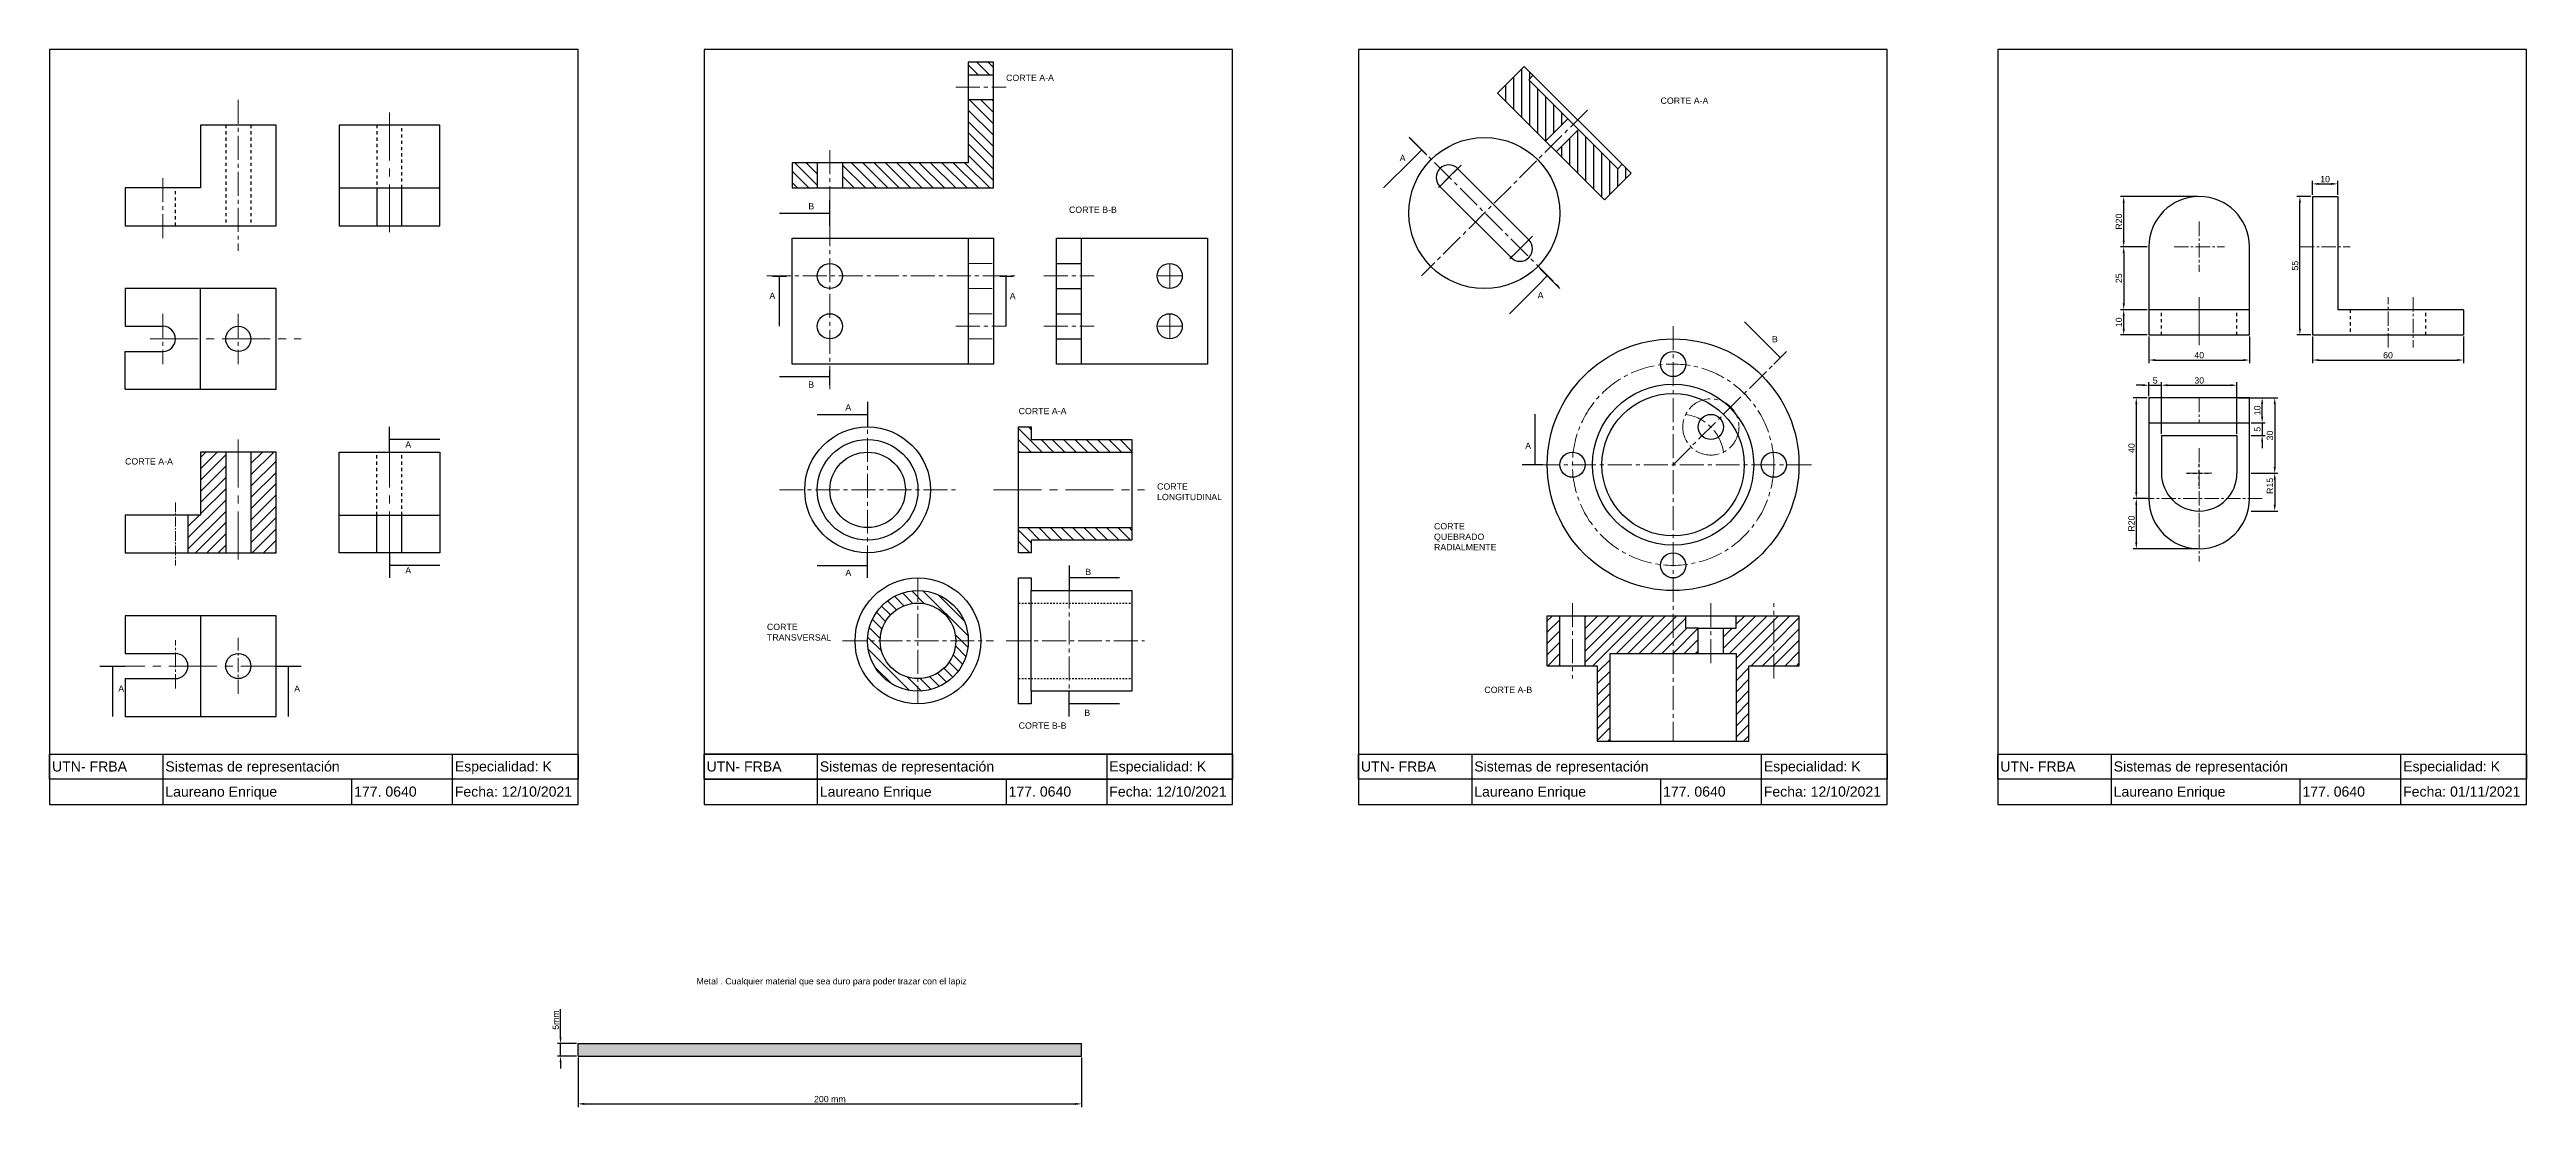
# Model space of a CAD drawing. Header units: millimetres. Extents: x 480 to 2394, y 279 to 700.
# Drawn here: x 480 to 1464, y 279 to 700 of the extents above; entities that cross this region are included whole.
import ezdxf

# ---------------------------------------------------------------- set-up
doc = ezdxf.new("R2010")
doc.units = ezdxf.units.MM
doc.linetypes.add('CENTER2', pattern=[28.575, 19.05, -3.175, 3.175, -3.175])
doc.linetypes.add('JIS_02_1.2', pattern=[2.5, 1.25, -1.25])
doc.layers.get('0').update_dxf_attribs({"lineweight": 25})
doc.layers.get('Defpoints').update_dxf_attribs({"lineweight": 15})
doc.layers.add('Lineas de cortes', color=6, linetype='CENTER2', lineweight=20)
doc.layers.add('Lineas invisibles', color=7, linetype='JIS_02_1.2', lineweight=25)
doc.styles.get("Standard").update_dxf_attribs({"font": 'arial.ttf'})
doc.dimstyles.new('ISO-25', dxfattribs={"dimtxt": 2.5, "dimasz": 2.5, "dimexe": 1.25, "dimexo": 0.625, "dimtad": 1, "dimtxsty": 'Standard', "dimcen": 2.5, "dimadec": 0, "dimazin": 0, "dimtfac": 1, "dimtmove": 0, "dimatfit": 3, "dimfxl": 1, "dimarcsym": 0})
pattern_1 = [(45, (-40, 0), (-2.245064, 2.245064), [])]

# ---------------------------------------------------------------- blocks, each defined once
blk = doc.blocks.new('*D4')
at = {"color": 0, "lineweight": -2, "transparency": 16777216}
for p, q in [((1313.38, 561.6), (1307.75, 561.6)), ((1309, 559.1), (1309, 524.1)), ((1313.38, 521.6), (1307.75, 521.6))]:
    blk.add_line(p, q, dxfattribs=at)
at = {"color": 0, "transparency": 16777216}
for points in [[(1308.58, 559.1), (1309.42, 559.1), (1309, 561.6)], [(1308.58, 524.1), (1309.42, 524.1), (1309, 521.6)]]:
    blk.add_solid(points, dxfattribs=at)
at = {"layer": 'Defpoints', "color": 0, "transparency": 16777216}
for p in [(1314, 561.6), (1309, 521.6), (1314, 521.6)]:
    blk.add_point(p, dxfattribs=at)
at = {"color": 0, "transparency": 16777216, "insert": (1307.1, 541.6), "char_height": 2.5, "attachment_point": 5, "rotation": 90}
blk.add_mtext('40', dxfattribs=at)
blk = doc.blocks.new('*D5')
at = {"color": 0, "lineweight": -2, "transparency": 16777216}
for p, q in [((1379, 585.97), (1379, 575.35)), ((1439, 585.97), (1439, 575.35)), ((1381.5, 576.6), (1436.5, 576.6))]:
    blk.add_line(p, q, dxfattribs=at)
at = {"color": 0, "transparency": 16777216}
for points in [[(1381.5, 577.01), (1381.5, 576.18), (1379, 576.6)], [(1436.5, 577.01), (1436.5, 576.18), (1439, 576.6)]]:
    blk.add_solid(points, dxfattribs=at)
at = {"layer": 'Defpoints', "color": 0, "transparency": 16777216}
for p in [(1379, 586.6), (1439, 586.6), (1439, 576.6)]:
    blk.add_point(p, dxfattribs=at)
at = {"color": 0, "transparency": 16777216, "insert": (1409, 578.5), "char_height": 2.5, "attachment_point": 5}
blk.add_mtext('60', dxfattribs=at)
blk = doc.blocks.new('*D6')
at = {"color": 0, "lineweight": -2, "transparency": 16777216}
for p, q in [((1314, 585.97), (1314, 575.35)), ((1354, 585.97), (1354, 575.35)), ((1316.5, 576.6), (1351.5, 576.6))]:
    blk.add_line(p, q, dxfattribs=at)
at = {"color": 0, "transparency": 16777216}
for points in [[(1316.5, 577.01), (1316.5, 576.18), (1314, 576.6)], [(1351.5, 577.01), (1351.5, 576.18), (1354, 576.6)]]:
    blk.add_solid(points, dxfattribs=at)
at = {"layer": 'Defpoints', "color": 0, "transparency": 16777216}
for p in [(1314, 586.6), (1354, 586.6), (1354, 576.6)]:
    blk.add_point(p, dxfattribs=at)
at = {"color": 0, "transparency": 16777216, "insert": (1334, 578.5), "char_height": 2.5, "attachment_point": 5}
blk.add_mtext('40', dxfattribs=at)
blk = doc.blocks.new('*D7')
at = {"color": 0, "lineweight": -2, "transparency": 16777216}
for p, q in [((1313.38, 596.6), (1302.75, 596.6)), ((1304, 589.1), (1304, 594.1)), ((1313.38, 586.6), (1302.75, 586.6))]:
    blk.add_line(p, q, dxfattribs=at)
at = {"color": 0, "transparency": 16777216}
for points in [[(1303.58, 594.1), (1304.42, 594.1), (1304, 596.6)], [(1303.58, 589.1), (1304.42, 589.1), (1304, 586.6)]]:
    blk.add_solid(points, dxfattribs=at)
at = {"layer": 'Defpoints', "color": 0, "transparency": 16777216}
for p in [(1304, 596.6), (1314, 596.6), (1314, 586.6)]:
    blk.add_point(p, dxfattribs=at)
at = {"color": 0, "transparency": 16777216, "insert": (1302.1, 591.6), "char_height": 2.5, "attachment_point": 5, "rotation": 90}
blk.add_mtext('10', dxfattribs=at)
blk = doc.blocks.new('*D8')
at = {"color": 0, "lineweight": -2, "transparency": 16777216}
for p, q in [((1313.38, 521.6), (1307.75, 521.6)), ((1309, 519.1), (1309, 504.1)), ((1333.38, 501.6), (1307.75, 501.6))]:
    blk.add_line(p, q, dxfattribs=at)
at = {"color": 0, "transparency": 16777216}
for points in [[(1308.58, 519.1), (1309.42, 519.1), (1309, 521.6)], [(1308.58, 504.1), (1309.42, 504.1), (1309, 501.6)]]:
    blk.add_solid(points, dxfattribs=at)
at = {"layer": 'Defpoints', "color": 0, "transparency": 16777216}
for p in [(1314, 521.6), (1309, 501.6), (1334, 501.6)]:
    blk.add_point(p, dxfattribs=at)
at = {"color": 0, "transparency": 16777216, "insert": (1307.1, 511.6), "char_height": 2.5, "attachment_point": 5, "rotation": 90}
blk.add_mtext('R20', dxfattribs=at)
blk = doc.blocks.new('*D9')
at = {"color": 0, "lineweight": -2, "transparency": 16777216}
for p, q in [((1313.38, 621.6), (1302.75, 621.6)), ((1304, 619.1), (1304, 599.1)), ((1313.38, 596.6), (1302.75, 596.6))]:
    blk.add_line(p, q, dxfattribs=at)
at = {"color": 0, "transparency": 16777216}
for points in [[(1303.58, 619.1), (1304.42, 619.1), (1304, 621.6)], [(1303.58, 599.1), (1304.42, 599.1), (1304, 596.6)]]:
    blk.add_solid(points, dxfattribs=at)
at = {"layer": 'Defpoints', "color": 0, "transparency": 16777216}
for p in [(1314, 621.6), (1304, 596.6), (1314, 596.6)]:
    blk.add_point(p, dxfattribs=at)
at = {"color": 0, "transparency": 16777216, "insert": (1302.1, 609.1), "char_height": 2.5, "attachment_point": 5, "rotation": 90}
blk.add_mtext('25', dxfattribs=at)
blk = doc.blocks.new('*D10')
at = {"color": 0, "lineweight": -2, "transparency": 16777216}
for p, q in [((1333.38, 641.6), (1302.75, 641.6)), ((1304, 624.1), (1304, 639.1)), ((1313.38, 621.6), (1302.75, 621.6))]:
    blk.add_line(p, q, dxfattribs=at)
at = {"color": 0, "transparency": 16777216}
for points in [[(1303.58, 639.1), (1304.42, 639.1), (1304, 641.6)], [(1303.58, 624.1), (1304.42, 624.1), (1304, 621.6)]]:
    blk.add_solid(points, dxfattribs=at)
at = {"layer": 'Defpoints', "color": 0, "transparency": 16777216}
for p in [(1304, 641.6), (1334, 641.6), (1314, 621.6)]:
    blk.add_point(p, dxfattribs=at)
at = {"color": 0, "transparency": 16777216, "insert": (1302.1, 631.6), "char_height": 2.5, "attachment_point": 5, "rotation": 90}
blk.add_mtext('R20', dxfattribs=at)
blk = doc.blocks.new('*D18')
at = {"color": 0, "lineweight": -2, "transparency": 16777216}
for p, q in [((1319, 547.22), (1319, 567.85)), ((1321.5, 566.6), (1346.5, 566.6)), ((1349, 547.22), (1349, 567.85))]:
    blk.add_line(p, q, dxfattribs=at)
at = {"color": 0, "transparency": 16777216}
for points in [[(1321.5, 567.01), (1321.5, 566.18), (1319, 566.6)], [(1346.5, 567.01), (1346.5, 566.18), (1349, 566.6)]]:
    blk.add_solid(points, dxfattribs=at)
at = {"layer": 'Defpoints', "color": 0, "transparency": 16777216}
for p in [(1349, 566.6), (1319, 546.6), (1349, 546.6)]:
    blk.add_point(p, dxfattribs=at)
at = {"color": 0, "transparency": 16777216, "insert": (1334, 568.5), "char_height": 2.5, "attachment_point": 5}
blk.add_mtext('30', dxfattribs=at)
blk = doc.blocks.new('*D19')
at = {"color": 0, "lineweight": -2, "transparency": 16777216}
for p, q in [((1349.62, 561.6), (1365.25, 561.6)), ((1364, 559.1), (1364, 534.1)), ((1354.62, 531.6), (1365.25, 531.6))]:
    blk.add_line(p, q, dxfattribs=at)
at = {"color": 0, "transparency": 16777216}
for points in [[(1363.58, 559.1), (1364.42, 559.1), (1364, 561.6)], [(1363.58, 534.1), (1364.42, 534.1), (1364, 531.6)]]:
    blk.add_solid(points, dxfattribs=at)
at = {"layer": 'Defpoints', "color": 0, "transparency": 16777216}
for p in [(1349, 561.6), (1354, 531.6), (1364, 531.6)]:
    blk.add_point(p, dxfattribs=at)
at = {"color": 0, "transparency": 16777216, "insert": (1362.1, 546.6), "char_height": 2.5, "attachment_point": 5, "rotation": 90}
blk.add_mtext('30', dxfattribs=at)
blk = doc.blocks.new('*D20')
at = {"color": 0, "lineweight": -2, "transparency": 16777216}
for p, q in [((1311.5, 566.6), (1309, 566.6)), ((1314, 562.22), (1314, 567.85)), ((1314, 566.6), (1319, 566.6)), ((1319, 562.22), (1319, 567.85)), ((1321.5, 566.6), (1324, 566.6))]:
    blk.add_line(p, q, dxfattribs=at)
at = {"color": 0, "transparency": 16777216}
for points in [[(1311.5, 567.01), (1311.5, 566.18), (1314, 566.6)], [(1321.5, 567.01), (1321.5, 566.18), (1319, 566.6)]]:
    blk.add_solid(points, dxfattribs=at)
at = {"layer": 'Defpoints', "color": 0, "transparency": 16777216}
for p in [(1314, 561.6), (1319, 566.6), (1319, 561.6)]:
    blk.add_point(p, dxfattribs=at)
at = {"color": 0, "transparency": 16777216, "insert": (1316.5, 568.49), "char_height": 2.5, "attachment_point": 5}
blk.add_mtext('5', dxfattribs=at)
blk = doc.blocks.new('*D21')
at = {"color": 0, "lineweight": -2, "transparency": 16777216}
for p, q in [((1354.62, 531.6), (1365.25, 531.6)), ((1364, 529.1), (1364, 519.1)), ((1354.62, 516.6), (1365.25, 516.6))]:
    blk.add_line(p, q, dxfattribs=at)
at = {"color": 0, "transparency": 16777216}
for points in [[(1363.58, 529.1), (1364.42, 529.1), (1364, 531.6)], [(1363.58, 519.1), (1364.42, 519.1), (1364, 516.6)]]:
    blk.add_solid(points, dxfattribs=at)
at = {"layer": 'Defpoints', "color": 0, "transparency": 16777216}
for p in [(1354, 531.6), (1354, 516.6), (1364, 516.6)]:
    blk.add_point(p, dxfattribs=at)
at = {"color": 0, "transparency": 16777216, "insert": (1362.1, 526.6), "char_height": 2.5, "attachment_point": 5, "rotation": 90}
blk.add_mtext('R15', dxfattribs=at)
blk = doc.blocks.new('*D22')
at = {"color": 0, "lineweight": -2, "transparency": 16777216}
for p, q in [((1354.62, 551.6), (1360.25, 551.6)), ((1359, 554.1), (1359, 556.6)), ((1359, 551.6), (1359, 546.6)), ((1354.62, 546.6), (1360.25, 546.6)), ((1359, 544.1), (1359, 541.6))]:
    blk.add_line(p, q, dxfattribs=at)
at = {"color": 0, "transparency": 16777216}
for points in [[(1358.58, 554.1), (1359.42, 554.1), (1359, 551.6)], [(1358.58, 544.1), (1359.42, 544.1), (1359, 546.6)]]:
    blk.add_solid(points, dxfattribs=at)
at = {"layer": 'Defpoints', "color": 0, "transparency": 16777216}
for p in [(1354, 551.6), (1354, 546.6), (1359, 546.6)]:
    blk.add_point(p, dxfattribs=at)
at = {"color": 0, "transparency": 16777216, "insert": (1357.1, 549.1), "char_height": 2.5, "attachment_point": 5, "rotation": 90}
blk.add_mtext('5', dxfattribs=at)
blk = doc.blocks.new('*D27')
at = {"color": 0, "lineweight": -2, "transparency": 16777216}
for p, q in [((1378.38, 641.6), (1372.75, 641.6)), ((1374, 589.1), (1374, 639.1)), ((1378.38, 586.6), (1372.75, 586.6))]:
    blk.add_line(p, q, dxfattribs=at)
at = {"color": 0, "transparency": 16777216}
for points in [[(1373.58, 639.1), (1374.42, 639.1), (1374, 641.6)], [(1373.58, 589.1), (1374.42, 589.1), (1374, 586.6)]]:
    blk.add_solid(points, dxfattribs=at)
at = {"layer": 'Defpoints', "color": 0, "transparency": 16777216}
for p in [(1374, 641.6), (1379, 641.6), (1379, 586.6)]:
    blk.add_point(p, dxfattribs=at)
at = {"color": 0, "transparency": 16777216, "insert": (1372.1, 614.1), "char_height": 2.5, "attachment_point": 5, "rotation": 90}
blk.add_mtext('55', dxfattribs=at)
blk = doc.blocks.new('*D28')
at = {"color": 0, "lineweight": -2, "transparency": 16777216}
for p, q in [((1379, 642.22), (1379, 647.85)), ((1381.5, 646.6), (1386.5, 646.6)), ((1389, 642.22), (1389, 647.85))]:
    blk.add_line(p, q, dxfattribs=at)
at = {"color": 0, "transparency": 16777216}
for points in [[(1381.5, 647.01), (1381.5, 646.18), (1379, 646.6)], [(1386.5, 647.01), (1386.5, 646.18), (1389, 646.6)]]:
    blk.add_solid(points, dxfattribs=at)
at = {"layer": 'Defpoints', "color": 0, "transparency": 16777216}
for p in [(1379, 641.6), (1389, 646.6), (1389, 641.6)]:
    blk.add_point(p, dxfattribs=at)
at = {"color": 0, "transparency": 16777216, "insert": (1384, 648.5), "char_height": 2.5, "attachment_point": 5}
blk.add_mtext('10', dxfattribs=at)
blk = doc.blocks.new('*D32')
at = {"color": 0, "lineweight": -2, "transparency": 16777216}
for p, q in [((1354.62, 561.6), (1360.25, 561.6)), ((1354.62, 551.6), (1360.25, 551.6)), ((1359, 554.1), (1359, 559.1))]:
    blk.add_line(p, q, dxfattribs=at)
at = {"color": 0, "transparency": 16777216}
for points in [[(1358.58, 559.1), (1359.42, 559.1), (1359, 561.6)], [(1358.58, 554.1), (1359.42, 554.1), (1359, 551.6)]]:
    blk.add_solid(points, dxfattribs=at)
at = {"layer": 'Defpoints', "color": 0, "transparency": 16777216}
for p in [(1354, 561.6), (1359, 561.6), (1354, 551.6)]:
    blk.add_point(p, dxfattribs=at)
at = {"color": 0, "transparency": 16777216, "insert": (1357.1, 556.6), "char_height": 2.5, "attachment_point": 5, "rotation": 90}
blk.add_mtext('10', dxfattribs=at)
blk = doc.blocks.new('*D62')
at = {"color": 0, "lineweight": -2, "transparency": 16777216}
for p, q in [((683, 307.5), (683, 318.64)), ((689.38, 305), (681.75, 305)), ((689.38, 300), (681.75, 300)), ((683, 300), (683, 305)), ((683, 297.5), (683, 295))]:
    blk.add_line(p, q, dxfattribs=at)
at = {"color": 0, "transparency": 16777216}
for points in [[(682.58, 307.5), (683.42, 307.5), (683, 305)], [(682.58, 297.5), (683.42, 297.5), (683, 300)]]:
    blk.add_solid(points, dxfattribs=at)
at = {"layer": 'Defpoints', "color": 0, "transparency": 16777216}
for p in [(683, 305), (690, 305), (690, 300)]:
    blk.add_point(p, dxfattribs=at)
at = {"color": 0, "transparency": 16777216, "insert": (681.1, 314.32), "char_height": 2.5, "attachment_point": 5, "rotation": 90}
blk.add_mtext('5mm', dxfattribs=at)
blk = doc.blocks.new('*D63')
at = {"color": 0, "lineweight": -2, "transparency": 16777216}
for p, q in [((690, 299.38), (690, 279.75)), ((890, 299.38), (890, 279.75)), ((692.5, 281), (887.5, 281))]:
    blk.add_line(p, q, dxfattribs=at)
at = {"color": 0, "transparency": 16777216}
for points in [[(692.5, 281.42), (692.5, 280.58), (690, 281)], [(887.5, 281.42), (887.5, 280.58), (890, 281)]]:
    blk.add_solid(points, dxfattribs=at)
at = {"layer": 'Defpoints', "color": 0, "transparency": 16777216}
for p in [(690, 300), (890, 300), (890, 281)]:
    blk.add_point(p, dxfattribs=at)
at = {"color": 0, "transparency": 16777216, "insert": (790, 282.9), "char_height": 2.5, "attachment_point": 5}
blk.add_mtext('200 mm', dxfattribs=at)

msp = doc.modelspace()

# ---------------------------------------------------------------- hatches: boundary and pattern name
h = msp.add_hatch()
h.set_pattern_fill('LINE', color=2, angle=135)
h.set_pattern_definition([(135, (1005, 260), (-2.245064, -2.245064), [])])
h.paths.add_polyline_path([(795, 655), (795, 645), (855, 645), (855, 680), (845, 680), (845, 655)])
h.paths.add_polyline_path([(775, 655), (775, 645), (785, 645), (785, 655)])
h.paths.add_polyline_path([(855, 690), (855, 695), (845, 695), (845, 690)])
h = msp.add_hatch()
h.set_pattern_fill('LINE', color=2, angle=90)
h.set_pattern_definition([(90, (-40, 0), (-3.175, 2e-16), [])])
h.paths.add_polyline_path([(1074.343, 663.586), (1083.182, 672.425), (1067.626, 687.981), (1069.393, 689.749), (1065.858, 693.284), (1055.251, 682.678)])
h.paths.add_polyline_path([(1097.678, 640.251), (1108.284, 650.858), (1104.749, 654.393), (1102.981, 652.626), (1087.425, 668.182), (1078.586, 659.343)])
h = msp.add_hatch()
h.set_pattern_fill('LINE', color=2, angle=45)
h.set_pattern_definition(pattern_1)
h.paths.add_polyline_path([(1175, 475), (1165, 475), (1165, 455), (1175, 455)])
h.paths.add_polyline_path([(1015.734, 654.29), (1019.324, 654.29), (1019.324, 659.442), (1015.734, 659.442)], flags=9)
h.paths.add_polyline_path([(1070.553, 599.742), (1074.143, 599.742), (1074.143, 604.893), (1070.553, 604.893)], flags=9)
h.paths.add_polyline_path([(1163.567, 582.276), (1167.146, 582.276), (1167.146, 587.428), (1163.567, 587.428)], flags=9)
h.paths.add_polyline_path([(1065.603, 539.919), (1069.192, 539.919), (1069.192, 545.07), (1065.603, 545.07)], flags=9)
h.paths.add_polyline_path([(1119.201, 677.013), (1139.472, 677.013), (1139.472, 682.164), (1119.201, 682.164)], flags=9)
h.paths.add_polyline_path([(1049.201, 442.887), (1069.467, 442.887), (1069.467, 448.039), (1049.201, 448.039)], flags=9)
h.paths.add_polyline_path([(1029.1, 499.509), (1055.19, 499.509), (1055.19, 513.039), (1029.1, 513.039)], flags=9)
h = msp.add_hatch()
h.set_pattern_fill('LINE', color=2, angle=135)
h.paths.add_polyline_path([(910, 545), (870, 545), (870, 550), (865, 550), (865, 540), (910, 540)])
h.paths.add_polyline_path([(910, 510), (865, 510), (865, 500), (870, 500), (870, 505), (910, 505)])
h = msp.add_hatch()
h.set_pattern_fill('LINE', color=2, angle=45)
h.set_pattern_definition([(45, (-860, 1e-13), (-2.245064, 2.245064), [])])
h.paths.add_polyline_path([(550, 540), (540, 540), (540, 515), (535, 515), (535, 510), (550, 510)])
h.paths.add_polyline_path([(570, 540), (560, 540), (560, 510), (570, 510)])
h.paths.add_polyline_path([(570, 510), (560, 510), (560, 500), (570, 500)])
h.paths.add_polyline_path([(550, 510), (535, 510), (535, 500), (550, 500)])
h = msp.add_hatch()
h.set_pattern_fill('LINE', color=2, angle=135)
h.set_pattern_definition([(135, (975, 265), (-2.245064, -2.245064), [])])
h.paths.add_polyline_path([(845, 465, 1), (805, 465, 1)])
h.paths.add_polyline_path([(840, 465, 1), (810, 465, 1)], flags=16)
h = msp.add_hatch()
h.set_pattern_fill('LINE', color=2, angle=45)
h.set_pattern_definition(pattern_1)
h.paths.add_polyline_path([(1165, 475), (1150, 475), (1150, 470), (1145, 470), (1145, 460), (1150, 460), (1150, 425), (1155, 425), (1155, 455), (1165, 455)])
h.paths.add_polyline_path([(1125, 475), (1090, 475), (1090, 455), (1095, 455), (1095, 425), (1100, 425), (1100, 460), (1125, 460)])
h.paths.add_polyline_path([(1135, 470), (1130, 470), (1130, 475), (1125, 475), (1125, 460), (1135, 460)])
h.paths.add_polyline_path([(1080, 475), (1075, 475), (1075, 455), (1080, 455)])
at = {"true_color": 0x939598}
h = msp.add_hatch(color=252, dxfattribs=at)
h.dxf.hatch_style = 1
h.paths.add_polyline_path([(890, 305), (690, 305), (690, 300), (890, 300)])

# ---------------------------------------------------------------- linework, layer by layer
for p, q in [((855, 695), (845, 695)), ((845, 695), (845, 655)), ((845, 690), (855, 690)), ((855, 645), (855, 695)), ((1055.251, 682.678), (1065.858, 693.284)), ((1065.858, 693.284), (1064.132, 691.558)), ((1065.858, 693.284), (1108.284, 650.858)), ((1067.626, 687.981), (1069.393, 689.749)), ((855, 680), (845, 680)), ((1055.251, 682.678), (1097.678, 640.251)), ((1102.981, 652.626), (1067.626, 687.981)), ((570, 670), (540, 670)), ((540, 670), (540, 645)), ((570, 630), (570, 670)), ((595, 670), (595, 630)), ((635, 670), (595, 670)), ((635, 630), (635, 670)), ((1083.182, 672.425), (1074.343, 663.586)), ((1020.08, 665.084), (1027.206, 657.957)), ((1087.425, 668.182), (1078.586, 659.343)), ((1087.425, 668.182), (1087.425, 668.182)), ((845, 655), (775, 655)), ((775, 655), (775, 645)), ((785, 655), (785, 645)), ((795, 655), (795, 645)), ((1032.322, 645.607), (1039.393, 652.678)), ((1039.393, 652.678), (1067.678, 624.393)), ((1097.678, 640.251), (1108.284, 650.858)), ((1104.749, 654.393), (1102.981, 652.626)), ((1108.284, 650.858), (1104.749, 654.393)), ((510, 645), (510, 630)), ((540, 645), (510, 645)), ((595, 645), (635, 645)), ((610, 645), (610, 630)), ((620, 630), (620, 645)), ((775, 645), (855, 645)), ((790, 630), (790, 640)), ((1060.607, 617.322), (1032.322, 645.607)), ((1379, 641.598), (1379, 586.598)), ((1379, 641.598), (1389, 641.598)), ((1389, 641.598), (1389, 596.598)), ((510, 630), (570, 630)), ((595, 630), (635, 630)), ((775, 625), (855, 625)), ((775, 575), (775, 625)), ((845, 625), (845, 575)), ((855, 625), (855, 575)), ((880, 575), (880, 625)), ((880, 625), (940, 625)), ((890, 575), (890, 625)), ((940, 625), (940, 575)), ((1067.678, 624.393), (1060.607, 617.322)), ((1314, 621.598), (1314, 586.598)), ((1354, 586.598), (1354, 621.598)), ((880, 615), (890, 615)), ((1080, 605), (1071.986, 613.014)), ((570, 605), (510, 605)), ((510, 605), (510, 590)), ((540, 565), (540, 605)), ((570, 565), (570, 605)), ((767.216, 609.984), (772.757, 609.984)), ((857.532, 609.994), (862.858, 609.994)), ((880, 605), (890, 605)), ((880, 595), (890, 595)), ((1354, 596.598), (1314, 596.598)), ((1439, 596.598), (1389, 596.598)), ((1439, 596.598), (1439, 586.598)), ((510, 590), (525, 590)), ((880, 585), (890, 585)), ((1314, 586.598), (1354, 586.598)), ((1379, 586.598), (1439, 586.598)), ((510, 565), (510, 580)), ((510, 580), (525, 580)), ((855, 575), (775, 575)), ((789.929, 566.68), (789.929, 572.513)), ((940, 575), (880, 575)), ((1165, 575), (1170, 580)), ((510, 565), (570, 565)), ((1314, 561.598), (1314, 521.598)), ((1354, 561.598), (1314, 561.598)), ((1354, 521.598), (1354, 561.598)), ((805, 560), (805, 550)), ((1314, 551.598), (1354, 551.598)), ((615, 540), (615, 550)), ((865, 500), (865, 550)), ((865, 550), (870, 550)), ((870, 550), (870, 545)), ((870, 545), (910, 545)), ((910, 545), (910, 505)), ((1319, 546.598), (1319, 531.598)), ((1319, 546.598), (1349, 546.598)), ((1349, 546.598), (1349, 531.598)), ((570, 540), (540, 540)), ((540, 540), (540, 515)), ((550, 540), (550, 500)), ((560, 540), (560, 500)), ((570, 500), (570, 540)), ((595, 540), (635, 540)), ((595, 500), (595, 540)), ((635, 540), (635, 500)), ((865, 540), (910, 540)), ((1073.207, 534.957), (1065.089, 534.957)), ((540, 515), (510, 515)), ((510, 515), (510, 500)), ((535, 515), (535, 500)), ((595, 515), (635, 515)), ((610, 500), (610, 515)), ((620, 500), (620, 515)), ((865, 510), (910, 510)), ((910, 505), (870, 505)), ((870, 505), (870, 500)), ((510, 500), (570, 500)), ((635, 500), (595, 500)), ((615, 500), (615, 490)), ((805, 490), (805, 500)), ((870, 500), (865, 500)), ((885, 495), (885, 485)), ((865, 440), (865, 490)), ((865, 490), (870, 490)), ((870, 490), (870, 485)), ((870, 485), (910, 485)), ((870, 445), (870, 485)), ((910, 485), (910, 445)), ((570, 475), (510, 475)), ((510, 475), (510, 460)), ((540, 475), (540, 435)), ((570, 435), (570, 475)), ((1075, 475), (1175, 475)), ((1075, 455), (1075, 475)), ((1080, 455), (1080, 475)), ((1090, 455), (1090, 475)), ((1130, 470), (1130, 475)), ((1150, 470), (1150, 475)), ((1175, 475), (1175, 455)), ((1135, 470), (1130, 470)), ((1135, 460), (1135, 470)), ((1135, 470), (1145, 470)), ((1145, 460), (1145, 470)), ((1145, 470), (1150, 470)), ((500, 455), (510, 455)), ((510, 460), (530, 460)), ((570, 455), (580, 455)), ((1095, 455), (1075, 455)), ((1095, 425), (1095, 455)), ((1100, 425), (1100, 460)), ((1100, 460), (1150, 460)), ((1150, 460), (1150, 425)), ((1175, 455), (1155, 455)), ((1155, 455), (1155, 425)), ((510, 450), (530, 450)), ((510, 450), (510, 435)), ((910, 445), (870, 445)), ((870, 445), (870, 440)), ((885, 435), (885, 445)), ((510, 435), (570, 435)), ((870, 440), (865, 440)), ((1155, 425), (1095, 425)), ((525, 420), (525, 410)), ((640, 420), (640, 400)), ((950, 420), (740, 420)), ((785, 420), (785, 410)), ((900, 420), (900, 400)), ((1045, 420), (1045, 410)), ((1160, 420), (1160, 400)), ((1299, 420), (1299, 410)), ((1414, 420), (1414, 400)), ((525, 410), (525, 400)), ((600, 410), (600, 400)), ((740, 410), (950, 410)), ((785, 410), (785, 400)), ((860, 410), (860, 400)), ((1045, 410), (1045, 400)), ((1120, 410), (1120, 400)), ((1299, 410), (1299, 400)), ((1374, 410), (1374, 400)), ((690, 300), (690, 305)), ((690, 305), (890, 305)), ((690, 300), (890, 300)), ((890, 300), (890, 305))]:
    msp.add_line(p, q)
for points in [[(480, 700), (480, 400), (690, 400), (690, 410), (480, 410), (480, 420), (690, 420), (690, 410), (690, 700), (480, 700)], [(740, 700), (740, 400), (950, 400), (950, 410), (740, 410), (740, 420), (950, 420), (950, 410), (950, 700), (740, 700)], [(1000, 700), (1000, 400), (1210, 400), (1210, 410), (1000, 410), (1000, 420), (1210, 420), (1210, 410), (1210, 700), (1000, 700)], [(1000, 700), (1000, 400), (1210, 400), (1210, 410), (1000, 410), (1000, 420), (1210, 420), (1210, 410), (1210, 700), (1000, 700)], [(1254, 700), (1254, 400), (1464, 400), (1464, 410), (1254, 410), (1254, 420), (1464, 420), (1464, 410), (1464, 700), (1254, 700)], [(1254, 700), (1254, 400), (1464, 400), (1464, 410), (1254, 410), (1254, 420), (1464, 420), (1464, 410), (1464, 700), (1254, 700)], [(1010, 645), (1021.464, 656.464), (1025, 660)], [(770, 635), (785, 635), (790, 635)], [(770, 590), (770, 605), (770, 610)], [(860, 590), (860, 605), (860, 610)], [(1060, 595), (1071.464, 606.464), (1075, 610)], [(1153.357, 591.734), (1163.964, 581.127), (1167.499, 577.592)], [(770, 570), (785, 570), (790, 570)], [(785, 555), (800, 555), (805, 555)], [(1070, 555.068), (1070, 540.068), (1070, 535.068)], [(635, 545), (620, 545), (615, 545)], [(635, 495.015), (620, 495.015), (615, 495.015)], [(785, 495), (800, 495), (805, 495)], [(905, 490), (890, 490), (885, 490)], [(505.097, 434.883), (505.097, 449.883), (505.097, 454.883)], [(574.989, 434.893), (574.989, 449.893), (574.989, 454.893)], [(905, 440), (890, 440), (885, 440)]]:
    msp.add_lwpolyline(points)
msp.add_lwpolyline([(740, 700), (740, 400), (950, 400), (950, 700)], close=True)
for centre, radius in [((1050, 635), 30), ((790, 610), 5), ((925, 610), 5), ((790, 590), 5), ((925, 590), 5), ((555, 585), 5), ((1125, 535), 50), ((1125, 575), 5), ((1125, 535), 32.016), ((1125, 535), 28.284), ((805, 525), 25), ((805, 525), 20), ((805, 525), 15), ((1085, 535), 5), ((1165, 535), 5), ((1125, 495), 5), ((825, 465), 25), ((825, 465), 20), ((825, 465), 15), ((555, 455), 5)]:
    msp.add_circle(centre, radius)
at = {"ltscale": 0.5}
msp.add_circle((1140, 550), 5, dxfattribs=at)
for centre, radius, start, end in [((1035.858, 649.142), 5, 45, 225), ((1334, 621.598), 20, 0, 180), ((1064.142, 620.858), 5, 225, 45), ((525, 585), 5, 270, 90), ((1334, 531.598), 15, 180, 0), ((1334, 521.598), 20, 180, 0), ((530, 455), 5, 270, 90)]:
    msp.add_arc(centre, radius, start, end)
at = {"layer": 'Lineas de cortes', "ltscale": 0.5}
for p, q in [((555, 680), (555, 620)), ((840, 685), (860, 685)), ((1090.927, 675.927), (1025, 610)), ((790, 660), (790, 565)), ((1020.147, 665.147), (1080.147, 605.147)), ((525, 625), (525, 650)), ((1040.808, 654.092), (1031.202, 644.486)), ((1069.092, 625.808), (1059.192, 615.908)), ((845, 615), (855, 615)), ((925, 615), (925, 605)), ((765, 610), (865, 610)), ((845, 605), (855, 605)), ((875, 610), (895, 610)), ((930, 610), (920, 610)), ((525, 595), (525, 575)), ((555, 595), (555, 575)), ((845, 595), (855, 595)), ((925, 595), (925, 585)), ((840, 590), (860, 590)), ((845, 585), (855, 585)), ((875, 590), (895, 590)), ((930, 590), (920, 590)), ((1125, 590), (1125, 425)), ((1125, 535), (1170, 580)), ((805, 560), (805, 490)), ((1180, 535), (1065, 535)), ((770, 525), (840, 525)), ((885, 435), (885, 495)), ((825, 490), (825, 440)), ((1085, 480), (1085, 450)), ((1140, 480), (1140, 455)), ((1165, 450), (1165, 480)), ((795, 465), (855, 465)), ((860, 465), (915, 465))]:
    msp.add_line(p, q, dxfattribs=at)
at = {"layer": 'Lineas de cortes'}
for p, q in [((615, 675), (615, 625)), ((1334, 601.598), (1334, 581.598)), ((520, 585), (580, 585)), ((555, 545), (555, 495)), ((615, 545), (615, 495)), ((855, 525), (915, 525)), ((575, 455), (505, 455))]:
    msp.add_line(p, q, dxfattribs=at)
at = {"layer": 'Lineas de cortes', "ltscale": 0.3}
for p, q in [((1334, 631.598), (1334, 611.598)), ((1324, 621.598), (1344, 621.598)), ((1374, 621.598), (1394, 621.598)), ((1409, 581.598), (1409, 601.598)), ((1419, 601.598), (1419, 581.598)), ((1334, 561.598), (1334, 551.598)), ((1334, 541.598), (1334, 496.598)), ((1329, 531.598), (1339, 531.598)), ((1359, 521.598), (1309, 521.598)), ((530, 446.025), (530, 465.339)), ((555, 443.983), (555, 466.268))]:
    msp.add_line(p, q, dxfattribs=at)
at = {"layer": 'Lineas de cortes', "ltscale": 0.2}
msp.add_line((530, 520), (530, 495), dxfattribs=at)
at = {"layer": 'Lineas de cortes', "ltscale": 0.5}
for centre, radius in [((1125, 535), 40), ((1140, 550), 11.18)]:
    msp.add_circle(centre, radius, dxfattribs=at)
msp.add_arc((1127.5, 537.5), 17.678, 8.130102, 81.869898, dxfattribs=at)
at = {"layer": 'Lineas invisibles'}
for p, q in [((550, 670), (550, 630)), ((560, 670), (560, 630)), ((610, 670), (610, 645)), ((620, 645), (620, 670)), ((530, 630), (530, 645)), ((1319, 586.598), (1319, 596.598)), ((1349, 586.598), (1349, 596.598)), ((1394, 596.598), (1394, 586.598)), ((1424, 586.598), (1424, 596.598)), ((610, 515), (610, 540)), ((620, 515), (620, 540)), ((1329, 531.598), (1339, 531.598)), ((1334, 526.598), (1334, 536.598))]:
    msp.add_line(p, q, dxfattribs=at)
at = {"layer": 'Lineas invisibles', "ltscale": 0.5}
for p, q in [((865, 480), (910, 480)), ((865, 450), (910, 450))]:
    msp.add_line(p, q, dxfattribs=at)

# ---------------------------------------------------------------- texts
for s, width, heights, insert, char_height, attachment_point in [('CORTE A-A', 25, [0], (860, 690), 2.5, 1), ('CORTE A-A', 25, [0], (1120, 680.922), 2.5, 1), ('A', 5, [0], (1017.532, 656.905), 2.5, 5), ('B', 5, [0], (782.618, 637.732), 2.5, 5), ('CORTE B-B', 25, [0], (885, 637.585), 2.5, 1), ('A', 5, [0], (767.165, 602.138), 2.5, 5), ('A', 5, [0], (862.608, 602.041), 2.5, 5), ('A', 5, [0], (1072.351, 602.357), 2.5, 5), ('B', 5, [0], (1165.391, 584.891), 2.5, 5), ('B', 5, [0], (782.565, 566.855), 2.5, 5), ('A', 5, [0], (797.314, 557.796), 2.5, 5), ('CORTE A-A', 25, [0], (865, 557.585), 2.5, 1), ('A', 5, [0], (622.5, 543.014), 2.5, 5), ('A', 5, [0], (1067.4, 542.534), 2.5, 5), ('CORTE A-A', 25, [0], (510, 537.587), 2.5, 1), ('CORTE LONGITUDINAL', 25, [0], (920, 527.585), 2.5, 1), ('CORTE QUEBRADO RADIALMENTE', 25, [0], (1030, 511.796), 2.5, 1), ('A', 5, [0], (622.5, 493.029), 2.5, 5), ('A', 5, [0], (797.35, 492.042), 2.5, 5), ('B', 5, [0], (892.626, 492.402), 2.5, 5), ('CORTE TRANSVERSAL', 25, [0], (765, 471.798), 2.5, 1), ('A', 5, [0], (508.461, 446), 2.5, 5), ('A', 5, [0], (578.354, 446.01), 2.5, 5), ('CORTE A-B', 25, [0], (1050, 446.796), 2.5, 1), ('B', 5, [0], (892.239, 436.448), 2.5, 5), ('CORTE B-B', 25, [0], (865, 432.587), 2.5, 1), ('UTN- FRBA', 43.69139, [5], (481, 417.085), 4, 1), ('Sistemas de representación', 72.72317, [5], (526, 417.085), 4, 1), ('Especialidad: K', 64.73084, [5], (641, 417.111), 4, 1), ('UTN- FRBA', 43.69139, [5], (741, 417.085), 4, 1), ('Sistemas de representación', 72.72317, [5], (786, 417.085), 4, 1), ('Especialidad: K', 64.73084, [5], (901, 417.111), 4, 1), ('UTN- FRBA', 43.69139, [5], (1001, 417.085), 4, 1), ('Sistemas de representación', 72.72317, [5], (1046, 417.085), 4, 1), ('Especialidad: K', 64.73084, [5], (1161, 417.111), 4, 1), ('UTN- FRBA', 43.69139, [5], (1255, 417.085), 4, 1), ('Sistemas de representación', 72.72317, [5], (1300, 417.085), 4, 1), ('Especialidad: K', 64.73084, [5], (1415, 417.111), 4, 1), ('Laureano Enrique', 64.73084, [5], (526, 407.085), 4, 1), ('177. 0640', 64.73084, [5], (601, 407.111), 4, 1), ('Fecha: 12/10/2021', 64.73084, [5], (641, 407.111), 4, 1), ('Laureano Enrique', 64.73084, [5], (786, 407.085), 4, 1), ('177. 0640', 64.73084, [5], (861, 407.111), 4, 1), ('Fecha: 12/10/2021', 64.73084, [5], (901, 407.111), 4, 1), ('Laureano Enrique', 64.73084, [5], (1046, 407.085), 4, 1), ('177. 0640', 64.73084, [5], (1121, 407.111), 4, 1), ('Fecha: 12/10/2021', 64.73084, [5], (1161, 407.111), 4, 1), ('Laureano Enrique', 64.73084, [5], (1300, 407.085), 4, 1), ('177. 0640', 64.73084, [5], (1375, 407.111), 4, 1), ('Fecha: 01/11/2021', 64.73084, [5], (1415, 407.111), 4, 1), ('Metal . Cualquier material que sea duro para poder trazar con el lapiz', 120, [0], (737, 331), 2.5, 1)]:
    msp.add_mtext_dynamic_manual_height_columns(s, width=width, gutter_width=12.5, heights=heights, dxfattribs=dict(insert=insert, char_height=char_height, attachment_point=attachment_point))

# ---------------------------------------------------------------- dimensions: what is measured, and where the dimension line sits
for base, p1, p2, picture, middle in [((1389, 646.598), (1379, 641.598), (1389, 641.598), '*D28', (1384, 648.499)), ((1319, 566.598), (1314, 561.598), (1319, 561.598), '*D20', (1316.5, 568.494)), ((1349, 566.598), (1319, 546.598), (1349, 546.598), '*D18', (1334, 568.5))]:
    dim = msp.add_linear_dim(base=base, p1=p1, p2=p2, dimstyle='ISO-25')
    dim.commit()
    dim.dimension.update_dxf_attribs({"geometry": picture, "text_midpoint": middle})
for base, p1, p2, text, picture, middle in [((1304, 641.598), (1314, 621.598), (1334, 641.598), 'R<>', '*D10', (1302.099, 631.598)), ((1309, 501.598), (1314, 521.598), (1334, 501.598), 'R<>', '*D8', (1307.099, 511.598)), ((683, 305), (690, 300), (690, 305), '<>mm', '*D62', (681.104, 314.32))]:
    dim = msp.add_linear_dim(base=base, p1=p1, p2=p2, angle=90, text=text, dimstyle='ISO-25')
    dim.commit()
    dim.dimension.update_dxf_attribs({"geometry": picture, "text_midpoint": middle})
for base, p1, p2, picture, middle in [((1374, 641.598), (1379, 586.598), (1379, 641.598), '*D27', (1372.104, 614.098)), ((1304, 596.598), (1314, 621.598), (1314, 596.598), '*D9', (1302.099, 609.098)), ((1304, 596.598), (1314, 586.598), (1314, 596.598), '*D7', (1302.099, 591.598)), ((1309, 521.598), (1314, 561.598), (1314, 521.598), '*D4', (1307.099, 541.598)), ((1359, 561.598), (1354, 551.598), (1354, 561.598), '*D32', (1357.099, 556.598)), ((1359, 546.598), (1354, 551.598), (1354, 546.598), '*D22', (1357.104, 549.098))]:
    dim = msp.add_linear_dim(base=base, p1=p1, p2=p2, angle=90, dimstyle='ISO-25')
    dim.commit()
    dim.dimension.update_dxf_attribs({"geometry": picture, "text_midpoint": middle})
for base, p1, p2, picture, middle in [((1354, 576.598), (1314, 586.598), (1354, 586.598), '*D6', (1334, 576.598)), ((1439, 576.598), (1379, 586.598), (1439, 586.598), '*D5', (1409, 576.598))]:
    dim = msp.add_linear_dim(base=base, p1=p1, p2=p2, dimstyle='ISO-25')
    dim.commit()
    dim.dimension.update_dxf_attribs({"geometry": picture, "text_midpoint": middle, "dimtype": 160})
dim = msp.add_linear_dim(base=(1364, 531.598), p1=(1349, 561.598), p2=(1354, 531.598), angle=90, dimstyle='ISO-25')
dim.commit()
dim.dimension.update_dxf_attribs({"geometry": '*D19', "text_midpoint": (1364, 546.598), "dimtype": 160})
dim = msp.add_linear_dim(base=(1364, 516.598), p1=(1354, 531.598), p2=(1354, 516.598), angle=90, text='R<>', dimstyle='ISO-25')
dim.commit()
dim.dimension.update_dxf_attribs({"geometry": '*D21', "text_midpoint": (1364, 526.598), "dimtype": 160})
dim = msp.add_linear_dim(base=(890, 281), p1=(690, 300), p2=(890, 300), text='<> mm', dimstyle='ISO-25')
dim.commit()
dim.dimension.update_dxf_attribs({"geometry": '*D63', "text_midpoint": (790, 282.901)})

doc.saveas('drawing.dxf')
